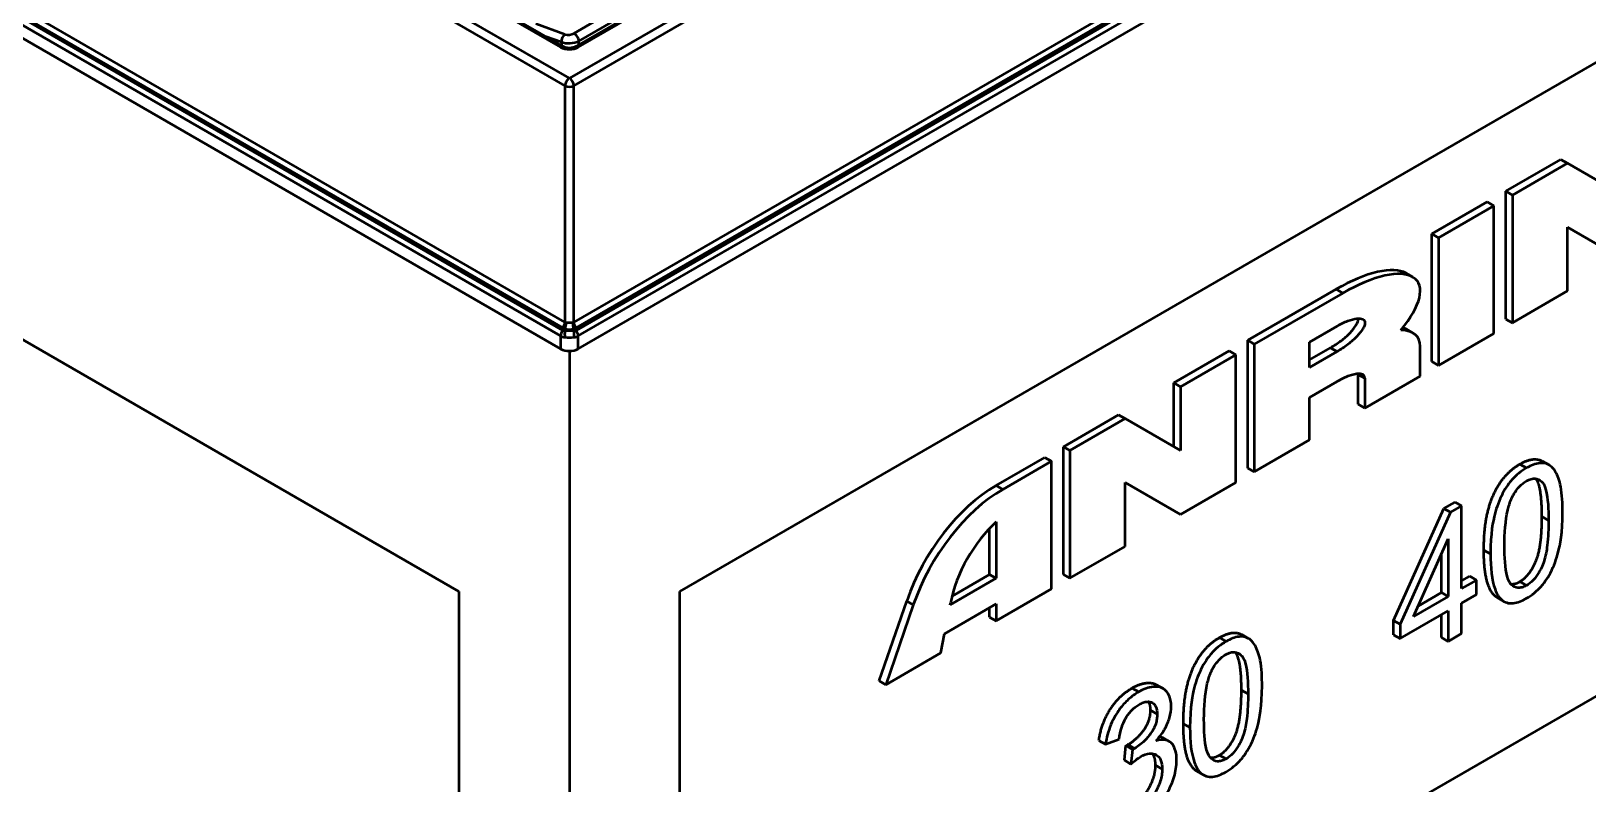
# Model space of a CAD drawing. Header units: millimetres. Extents: x 0 to 1485, y 0 to 1050.
# Drawn here: x 1243.5 to 1367.9, y 237.9 to 298 of the extents above; entities that cross this region are included whole.
import ezdxf

# ---------------------------------------------------------------- set-up
doc = ezdxf.new("R2010")
doc.units = ezdxf.units.MM
doc.header["$LTSCALE"] = 2.5
doc.layers.add('Sichtbare Kanten(DIN)', color=7, linetype='Continuous', lineweight=50)
doc.layers.add('Sichtbare tangentiale Kanten(DIN)', color=7, linetype='Continuous', lineweight=50)

msp = doc.modelspace()

# ---------------------------------------------------------------- linework, layer by layer
at = {"layer": 'Sichtbare Kanten(DIN)'}
for p, q in [((1286.036, 296.787), (1185.661, 354.738)), ((1387.323, 354.738), (1286.948, 296.787)), ((1179.011, 334.301), (1285.785, 272.655)), ((1287.199, 272.655), (1393.973, 334.301)), ((1189.265, 304.294), (1277.653, 253.263)), ((1295.331, 253.263), (1383.719, 304.294)), ((1361.328, 285.243), (1365.747, 287.794)), ((1366.277, 287.488), (1361.858, 284.937)), ((1365.747, 287.794), (1366.277, 287.488)), ((1370.697, 284.937), (1366.277, 287.488)), ((1361.328, 275.037), (1361.328, 285.243)), ((1361.328, 285.243), (1361.858, 284.937)), ((1361.858, 284.937), (1361.858, 274.73)), ((1355.435, 281.841), (1359.854, 284.392)), ((1360.385, 284.086), (1355.965, 281.535)), ((1359.854, 284.392), (1360.385, 284.086)), ((1360.385, 273.88), (1360.385, 284.086)), ((1355.435, 271.635), (1355.435, 281.841)), ((1355.435, 281.841), (1355.965, 281.535)), ((1355.965, 281.535), (1355.965, 271.328)), ((1366.277, 282.385), (1370.697, 279.834)), ((1366.277, 277.282), (1366.277, 282.385)), ((1353.361, 278.704), (1353.891, 278.398)), ((1340.704, 273.336), (1347.775, 277.418)), ((1348.305, 277.112), (1341.234, 273.029)), ((1361.858, 274.73), (1366.277, 277.282)), ((1361.328, 275.037), (1361.858, 274.73)), ((1345.653, 273.199), (1347.863, 274.475)), ((1353.391, 274.217), (1353.921, 273.911)), ((1355.965, 271.328), (1360.385, 273.88)), ((1340.704, 263.129), (1340.704, 273.336)), ((1340.704, 273.336), (1341.234, 273.029)), ((1341.234, 273.029), (1341.234, 262.823)), ((1345.653, 271.158), (1345.653, 273.199)), ((1345.653, 271.771), (1347.333, 272.74)), ((1354.492, 270.478), (1354.492, 272.859)), ((1286.492, 272.486), (1286.492, 128.135)), ((1334.811, 269.933), (1339.23, 272.485)), ((1339.761, 272.179), (1335.341, 269.627)), ((1339.23, 272.485), (1339.761, 272.179)), ((1339.761, 261.973), (1339.761, 272.179)), ((1347.863, 272.434), (1345.653, 271.158)), ((1355.435, 271.635), (1355.965, 271.328)), ((1345.653, 268.777), (1347.863, 270.053)), ((1349.542, 268.232), (1349.542, 270.614)), ((1350.073, 267.926), (1354.492, 270.478)), ((1350.073, 270.308), (1350.073, 267.926)), ((1334.811, 264.83), (1334.811, 269.933)), ((1334.811, 269.933), (1335.341, 269.627)), ((1335.341, 269.627), (1335.341, 264.524)), ((1345.653, 265.375), (1345.653, 268.777)), ((1349.542, 268.232), (1350.073, 267.926)), ((1325.972, 264.83), (1330.392, 267.382)), ((1330.922, 267.076), (1326.503, 264.524)), ((1330.392, 267.382), (1330.922, 267.076)), ((1335.341, 264.524), (1330.922, 267.076)), ((1341.234, 262.823), (1345.653, 265.375)), ((1320.601, 261.729), (1324.499, 263.98)), ((1324.499, 263.98), (1325.029, 263.674)), ((1325.972, 254.624), (1325.972, 264.83)), ((1325.972, 264.83), (1326.503, 264.524)), ((1326.503, 264.524), (1326.503, 254.318)), ((1325.029, 263.674), (1321.132, 261.423)), ((1325.029, 253.467), (1325.029, 263.674)), ((1340.704, 263.129), (1341.234, 262.823)), ((1364.261, 263.682), (1364.791, 263.376)), ((1330.922, 261.973), (1335.341, 259.421)), ((1330.922, 256.87), (1330.922, 261.973)), ((1335.341, 259.421), (1339.761, 261.973)), ((1356.388, 259.898), (1357.277, 260.412)), ((1357.807, 260.105), (1356.918, 259.592)), ((1357.277, 260.412), (1357.807, 260.105)), ((1357.807, 253.493), (1357.807, 260.105)), ((1320.61, 258.839), (1320.61, 254.318)), ((1352.359, 250.96), (1356.388, 259.898)), ((1356.918, 259.592), (1352.889, 250.654)), ((1356.388, 259.898), (1356.918, 259.592)), ((1320.08, 254.624), (1320.08, 258.319)), ((1326.503, 254.318), (1330.922, 256.87)), ((1353.954, 251.268), (1356.723, 257.472)), ((1356.723, 257.472), (1356.723, 252.867)), ((1356.192, 253.173), (1356.192, 256.284)), ((1320.61, 254.318), (1316.927, 252.192)), ((1317.077, 252.891), (1320.08, 254.624)), ((1320.08, 254.624), (1320.61, 254.318)), ((1325.972, 254.624), (1326.503, 254.318)), ((1357.807, 254.106), (1358.469, 254.488)), ((1359, 254.182), (1357.807, 253.493)), ((1358.469, 254.488), (1359, 254.182)), ((1359, 253.03), (1359, 254.182)), ((1277.653, 253.263), (1277.653, 194.476)), ((1295.331, 194.476), (1295.331, 253.263)), ((1320.61, 250.916), (1325.029, 253.467)), ((1356.723, 252.867), (1353.954, 251.268)), ((1354.322, 252.093), (1356.192, 253.173)), ((1356.192, 253.173), (1356.723, 252.867)), ((1357.807, 252.342), (1359, 253.03)), ((1360.646, 252.785), (1361.177, 252.478)), ((1311.241, 246.119), (1313.451, 252.498)), ((1313.981, 252.192), (1311.771, 245.813)), ((1316.485, 249.895), (1320.61, 252.277)), ((1316.927, 252.192), (1316.958, 252.352)), ((1320.08, 251.222), (1320.08, 251.971)), ((1320.61, 252.277), (1320.61, 250.916)), ((1352.889, 249.502), (1356.723, 251.716)), ((1356.192, 249.579), (1356.192, 251.409)), ((1356.723, 251.716), (1356.723, 249.273)), ((1357.807, 249.899), (1357.807, 252.342)), ((1320.08, 251.222), (1320.61, 250.916)), ((1352.359, 250.96), (1352.889, 250.654)), ((1352.359, 249.809), (1352.359, 250.96)), ((1352.889, 250.654), (1352.889, 249.502)), ((1376.648, 249.589), (1295.331, 202.641)), ((1316.191, 248.364), (1316.485, 249.895)), ((1340.244, 249.816), (1340.774, 249.51)), ((1352.359, 249.809), (1352.889, 249.502)), ((1356.192, 249.579), (1356.723, 249.273)), ((1356.723, 249.273), (1357.807, 249.899)), ((1311.771, 245.813), (1316.191, 248.364)), ((1311.241, 246.119), (1311.771, 245.813)), ((1333.421, 245.811), (1333.951, 245.505)), ((1329.344, 241.066), (1330.428, 241.467)), ((1333.889, 241.595), (1334.42, 241.288)), ((1328.813, 241.372), (1329.344, 241.066)), ((1330.848, 239.785), (1330.963, 240.948)), ((1330.963, 240.948), (1331.493, 240.642)), ((1331.493, 240.642), (1331.378, 239.479)), ((1330.848, 239.785), (1331.378, 239.479)), ((1336.629, 238.918), (1337.16, 238.612))]:
    msp.add_line(p, q, dxfattribs=at)
for centre, major_axis, ratio, start_param, end_param in [((1347.775, 274.016), (5.953, 4.364), 0.3863409, 0.1684281, 1.2948052), ((1348.305, 273.71), (5.953, 4.364), 0.3863409, 5.2867998, 7.5779906), ((1347.863, 269.032), (6.418, 4.557), 0.3639964, 6.0302896, 6.725203), ((1347.333, 269.338), (6.418, 4.557), 0.3639964, 0.1653287, 0.2593973), ((1286.492, 273.064), (1, 0), 0.5780539, 3.9275998, 5.4971782), ((1347.863, 269.032), (2.155, 1.469), 0.3314333, 6.0609757, 7.631772), ((1347.333, 269.338), (2.155, 1.469), 0.3314333, 6.0609757, 6.1124683), ((1320.601, 252.498), (5.653, 9.792), 0.5773503, 0.7853982, 1.8925469), ((1321.132, 252.192), (-5.653, -9.792), 0.5773503, 3.9269908, 5.0341395), ((1322.083, 253.831), (3.736, 6.47), 0.5773503, 1.0679932, 2.1112158)]:
    msp.add_ellipse(centre, major_axis=major_axis, ratio=ratio, start_param=start_param, end_param=end_param, dxfattribs=at)
for points, degree, knots in [([(1286.948, 296.787), (1286.925, 296.774), (1286.896, 296.76), (1286.824, 296.732), (1286.781, 296.72), (1286.684, 296.699), (1286.63, 296.691), (1286.516, 296.684), (1286.457, 296.684), (1286.342, 296.693), (1286.286, 296.701), (1286.186, 296.724), (1286.141, 296.739), (1286.078, 296.765), (1286.055, 296.776), (1286.036, 296.787)], 3, [-0.7840286, -0.7840286, -0.7840286, -0.7840286, -0.5776423, -0.5776423, -0.354115, -0.354115, -0.1155498, -0.1155498, 0.1315724, 0.1315724, 0.37839, 0.37839, 0.6156158, 0.6156158, 0.7840286, 0.7840286, 0.7840286, 0.7840286]), ([(1347.333, 272.74), (1347.622, 272.907), (1348.2, 273.294), (1348.936, 273.946), (1349.345, 274.465), (1349.514, 274.82), (1349.546, 274.989), (1349.541, 275.071), (1349.54, 275.087)], 3, [-1.5707963, -1.5707963, -1.5707963, -1.5707963, -1.1780972, -0.7853982, -0.3926991, -0.1963495, 0, 0.0514207, 0.0514207, 0.0514207, 0.0514207]), ([(1347.863, 274.475), (1348.152, 274.642), (1348.731, 274.923), (1349.466, 275.121), (1349.876, 275.074), (1350.044, 274.914), (1350.087, 274.739), (1350.044, 274.514), (1349.876, 274.159), (1349.466, 273.64), (1348.731, 272.988), (1348.152, 272.601), (1347.863, 272.434)], 3, [-1.5707963, -1.5707963, -1.5707963, -1.5707963, -1.1780972, -0.7853982, -0.3926991, -0.1963495, 0, 0.1963495, 0.3926991, 0.7853982, 1.1780972, 1.5707963, 1.5707963, 1.5707963, 1.5707963]), ([(1362.464, 263.445), (1363.172, 263.854), (1364.017, 263.823), (1364.261, 263.682)], 2, [0, 0, 0, 1, 1.5681818, 1.5681818, 1.5681818]), ([(1362.995, 263.139), (1362.781, 263.016), (1362.567, 262.87), (1362.165, 262.54), (1361.979, 262.362), (1361.651, 261.987), (1361.371, 261.642), (1360.8, 260.561), (1360.598, 259.997), (1360.313, 258.901), (1360.111, 257.917), (1360.111, 256.263)], 3, [-6.7236574, -6.7236574, -6.7236574, -6.7236574, -5.1443078, -5.1443078, -3.6918684, -3.6918684, -2.4488644, -2.4488644, -1.2158725, -1.2158725, 0, 0, 0, 0]), ([(1365.871, 259.588), (1365.871, 260.265), (1365.842, 261.037), (1365.631, 262.142), (1365.474, 262.536), (1365.115, 263.161), (1364.909, 263.312), (1364.558, 263.505), (1364.31, 263.55), (1363.705, 263.486), (1363.352, 263.345), (1362.995, 263.139)], 3, [-0.99242927, -0.99242927, -0.99242927, -0.99242927, -0.84276815, -0.84276815, -0.71776717, -0.71776717, -0.55450204, -0.55450204, -0.30302839, -0.30302839, 0, 0, 0, 0]), ([(1361.789, 260.677), (1361.872, 260.862), (1361.968, 261.042), (1362.182, 261.373), (1362.297, 261.52), (1362.6, 261.84), (1362.788, 261.985), (1362.981, 262.097)], 3, [-0.40108386, -0.40108386, -0.40108386, -0.40108386, -0.27845851, -0.27845851, -0.1636678, -0.1636678, 0, 0, 0, 0]), ([(1362.981, 262.097), (1363.105, 262.168), (1363.227, 262.222), (1363.464, 262.287), (1363.576, 262.298), (1363.88, 262.272), (1364.047, 262.183), (1364.294, 261.955), (1364.43, 261.792), (1364.707, 260.736), (1364.753, 259.822), (1364.753, 258.942)], 3, [-2.2962354, -2.2962354, -2.2962354, -2.2962354, -1.9827084, -1.9827084, -1.6747793, -1.6747793, -1.0932984, -1.0932984, -0.6465309, -0.6465309, 0, 0, 0, 0]), ([(1361.23, 256.908), (1361.23, 257.933), (1361.299, 258.939), (1361.565, 260.072), (1361.658, 260.384), (1361.789, 260.677)], 3, [-0.75531645, -0.75531645, -0.75531645, -0.75531645, -0.1943988, -0.1943988, 0, 0, 0, 0]), ([(1362.995, 252.723), (1363.207, 252.846), (1363.419, 252.99), (1363.819, 253.319), (1364.004, 253.497), (1364.329, 253.87), (1364.614, 254.22), (1365.188, 255.307), (1365.388, 255.868), (1365.675, 256.977), (1365.871, 257.961), (1365.871, 259.588)], 3, [-6.5251583, -6.5251583, -6.5251583, -6.5251583, -4.9922727, -4.9922727, -3.5764404, -3.5764404, -2.3721518, -2.3721518, -1.195554, -1.195554, 0, 0, 0, 0]), ([(1364.753, 258.942), (1364.753, 258.322), (1364.73, 257.614), (1364.597, 256.531), (1364.519, 256.095), (1364.273, 255.315), (1364.086, 254.968), (1363.837, 254.553), (1363.689, 254.35), (1363.354, 253.995), (1363.177, 253.855), (1362.995, 253.75)], 3, [-0.80056853, -0.80056853, -0.80056853, -0.80056853, -0.58336194, -0.58336194, -0.44547802, -0.44547802, -0.30828923, -0.30828923, -0.15495937, -0.15495937, 0, 0, 0, 0]), ([(1362.995, 253.75), (1362.872, 253.679), (1362.752, 253.626), (1362.517, 253.562), (1362.407, 253.551), (1362.104, 253.577), (1361.937, 253.667), (1361.688, 253.895), (1361.553, 254.058), (1361.275, 255.115), (1361.23, 256.028), (1361.23, 256.908)], 3, [-2.2819507, -2.2819507, -2.2819507, -2.2819507, -1.9744447, -1.9744447, -1.6717721, -1.6717721, -1.0932232, -1.0932232, -0.6465309, -0.6465309, 0, 0, 0, 0]), ([(1360.111, 256.263), (1360.111, 255.195), (1360.202, 254.175), (1360.594, 253.109), (1360.759, 252.816), (1360.987, 252.614)], 3, [-1.0066552, -1.0066552, -1.0066552, -1.0066552, -0.3123272, -0.3123272, 0, 0, 0, 0]), ([(1360.987, 252.614), (1361.113, 252.505), (1361.255, 252.423), (1361.572, 252.328), (1361.741, 252.314), (1362.263, 252.365), (1362.627, 252.511), (1362.995, 252.723)], 3, [-0.6499188, -0.6499188, -0.6499188, -0.6499188, -0.47894082, -0.47894082, -0.31215135, -0.31215135, 0, 0, 0, 0]), ([(1338.978, 249.273), (1338.764, 249.15), (1338.55, 249.004), (1338.148, 248.674), (1337.962, 248.496), (1337.634, 248.121), (1337.354, 247.775), (1336.783, 246.694), (1336.581, 246.131), (1336.296, 245.035), (1336.094, 244.051), (1336.094, 242.396)], 3, [-6.7236574, -6.7236574, -6.7236574, -6.7236574, -5.1443078, -5.1443078, -3.6918684, -3.6918684, -2.4488644, -2.4488644, -1.2158725, -1.2158725, 0, 0, 0, 0]), ([(1338.447, 249.579), (1339.155, 249.988), (1340, 249.957), (1340.244, 249.816)], 2, [0, 0, 0, 1, 1.5681818, 1.5681818, 1.5681818]), ([(1341.854, 245.722), (1341.854, 246.399), (1341.825, 247.171), (1341.614, 248.275), (1341.457, 248.67), (1341.098, 249.294), (1340.892, 249.446), (1340.541, 249.638), (1340.293, 249.683), (1339.688, 249.62), (1339.335, 249.479), (1338.978, 249.273)], 3, [-0.99242927, -0.99242927, -0.99242927, -0.99242927, -0.84276815, -0.84276815, -0.71776717, -0.71776717, -0.55450204, -0.55450204, -0.30302839, -0.30302839, 0, 0, 0, 0]), ([(1337.772, 246.811), (1337.855, 246.995), (1337.95, 247.176), (1338.165, 247.507), (1338.279, 247.654), (1338.583, 247.974), (1338.771, 248.119), (1338.964, 248.231)], 3, [-0.40108386, -0.40108386, -0.40108386, -0.40108386, -0.27845851, -0.27845851, -0.1636678, -0.1636678, 0, 0, 0, 0]), ([(1338.964, 248.231), (1339.088, 248.302), (1339.21, 248.356), (1339.447, 248.421), (1339.559, 248.432), (1339.863, 248.406), (1340.03, 248.317), (1340.277, 248.089), (1340.413, 247.926), (1340.69, 246.869), (1340.736, 245.956), (1340.736, 245.076)], 3, [-2.2962354, -2.2962354, -2.2962354, -2.2962354, -1.9827084, -1.9827084, -1.6747793, -1.6747793, -1.0932984, -1.0932984, -0.6465309, -0.6465309, 0, 0, 0, 0]), ([(1337.212, 243.042), (1337.212, 244.066), (1337.282, 245.073), (1337.548, 246.205), (1337.641, 246.518), (1337.772, 246.811)], 3, [-0.75531645, -0.75531645, -0.75531645, -0.75531645, -0.1943988, -0.1943988, 0, 0, 0, 0]), ([(1332.005, 245.247), (1331.718, 245.082), (1331.432, 244.878), (1330.899, 244.392), (1330.66, 244.124), (1330.26, 243.573), (1330.001, 243.178), (1329.551, 242.103), (1329.418, 241.574), (1329.344, 241.066)], 3, [-1.6290654, -1.6290654, -1.6290654, -1.6290654, -1.1537574, -1.1537574, -0.7097736, -0.7097736, -0.3477501, -0.3477501, 0, 0, 0, 0]), ([(1331.475, 245.553), (1332.195, 245.97), (1333.162, 245.96), (1333.421, 245.811)], 2, [0, 0, 0, 1, 1.5855263, 1.5855263, 1.5855263]), ([(1334.592, 244.096), (1334.592, 244.265), (1334.577, 244.423), (1334.518, 244.72), (1334.474, 244.854), (1334.33, 245.156), (1334.191, 245.365), (1333.715, 245.643), (1333.43, 245.677), (1332.779, 245.614), (1332.398, 245.474), (1332.005, 245.247)], 3, [-1.2055353, -1.2055353, -1.2055353, -1.2055353, -1.0312316, -1.0312316, -0.8566281, -0.8566281, -0.5982468, -0.5982468, -0.3338593, -0.3338593, 0, 0, 0, 0]), ([(1338.978, 238.857), (1339.19, 238.979), (1339.402, 239.124), (1339.802, 239.453), (1339.987, 239.631), (1340.312, 240.004), (1340.597, 240.354), (1341.17, 241.44), (1341.371, 242.001), (1341.657, 243.111), (1341.854, 244.095), (1341.854, 245.722)], 3, [-6.5251583, -6.5251583, -6.5251583, -6.5251583, -4.9922727, -4.9922727, -3.5764404, -3.5764404, -2.3721518, -2.3721518, -1.195554, -1.195554, 0, 0, 0, 0]), ([(1330.428, 241.467), (1330.466, 241.774), (1330.53, 242.101), (1330.715, 242.664), (1330.817, 242.902), (1331.042, 243.287), (1331.189, 243.514), (1331.603, 243.949), (1331.812, 244.109), (1332.025, 244.232)], 3, [-1.050187, -1.050187, -1.050187, -1.050187, -0.6650681, -0.6650681, -0.3794634, -0.3794634, -0.1808535, -0.1808535, 0, 0, 0, 0]), ([(1332.025, 244.232), (1332.138, 244.297), (1332.25, 244.352), (1332.464, 244.429), (1332.564, 244.453), (1332.821, 244.475), (1332.967, 244.447), (1333.215, 244.297), (1333.307, 244.193), (1333.443, 243.89), (1333.473, 243.693), (1333.473, 243.474)], 3, [-0.6599653, -0.6599653, -0.6599653, -0.6599653, -0.55755959, -0.55755959, -0.46223258, -0.46223258, -0.30283951, -0.30283951, -0.16110228, -0.16110228, 0, 0, 0, 0]), ([(1333.372, 241.323), (1333.617, 241.593), (1333.846, 241.892), (1334.251, 242.587), (1334.373, 242.91), (1334.546, 243.49), (1334.592, 243.801), (1334.592, 244.096)], 3, [-0.52964755, -0.52964755, -0.52964755, -0.52964755, -0.38169172, -0.38169172, -0.21666995, -0.21666995, 0, 0, 0, 0]), ([(1340.736, 245.076), (1340.736, 244.455), (1340.713, 243.748), (1340.58, 242.665), (1340.502, 242.228), (1340.256, 241.449), (1340.069, 241.102), (1339.82, 240.687), (1339.672, 240.484), (1339.337, 240.129), (1339.16, 239.989), (1338.978, 239.884)], 3, [-0.80056853, -0.80056853, -0.80056853, -0.80056853, -0.58336194, -0.58336194, -0.44547802, -0.44547802, -0.30828923, -0.30828923, -0.15495937, -0.15495937, 0, 0, 0, 0]), ([(1333.473, 243.474), (1333.473, 243.347), (1333.465, 243.215), (1333.424, 242.953), (1333.395, 242.826), (1333.29, 242.499), (1333.202, 242.308), (1332.91, 241.826), (1332.686, 241.576), (1332.272, 241.138), (1331.975, 240.905), (1331.668, 240.728)], 3, [-0.5575569, -0.5575569, -0.5575569, -0.5575569, -0.50397149, -0.50397149, -0.45492032, -0.45492032, -0.38016629, -0.38016629, -0.26029044, -0.26029044, 0, 0, 0, 0]), ([(1338.978, 239.884), (1338.855, 239.813), (1338.735, 239.76), (1338.5, 239.696), (1338.39, 239.685), (1338.087, 239.711), (1337.92, 239.8), (1337.671, 240.029), (1337.535, 240.192), (1337.258, 241.249), (1337.212, 242.162), (1337.212, 243.042)], 3, [-2.2819507, -2.2819507, -2.2819507, -2.2819507, -1.9744447, -1.9744447, -1.6717721, -1.6717721, -1.0932232, -1.0932232, -0.6465309, -0.6465309, 0, 0, 0, 0]), ([(1335.023, 239.763), (1335.023, 240.035), (1334.998, 240.294), (1334.884, 240.733), (1334.801, 240.913), (1334.573, 241.197), (1334.411, 241.329), (1333.934, 241.443), (1333.66, 241.412), (1333.372, 241.323)], 3, [-1.02328, -1.02328, -1.02328, -1.02328, -0.7479656, -0.7479656, -0.4960514, -0.4960514, -0.2507017, -0.2507017, 0, 0, 0, 0]), ([(1336.094, 242.396), (1336.094, 241.329), (1336.184, 240.309), (1336.577, 239.243), (1336.742, 238.95), (1336.97, 238.748)], 3, [-1.0066552, -1.0066552, -1.0066552, -1.0066552, -0.3123272, -0.3123272, 0, 0, 0, 0]), ([(1331.668, 240.728), (1331.644, 240.714), (1331.617, 240.7), (1331.561, 240.673), (1331.526, 240.657), (1331.493, 240.642)], 3, [-0.04804975, -0.04804975, -0.04804975, -0.04804975, -0.028037566, -0.028037566, 0, 0, 0, 0]), ([(1332.14, 240.059), (1332.39, 240.203), (1332.637, 240.299), (1333.063, 240.338), (1333.239, 240.302), (1333.546, 240.118), (1333.661, 239.988), (1333.833, 239.605), (1333.871, 239.353), (1333.871, 239.075)], 3, [-0.8046843, -0.8046843, -0.8046843, -0.8046843, -0.5760557, -0.5760557, -0.38278898, -0.38278898, -0.20472201, -0.20472201, 0, 0, 0, 0]), ([(1331.378, 239.479), (1331.515, 239.6), (1331.658, 239.72), (1331.909, 239.911), (1332.027, 239.994), (1332.14, 240.059)], 3, [-0.21576867, -0.21576867, -0.21576867, -0.21576867, -0.09567781, -0.09567781, 0, 0, 0, 0]), ([(1332.045, 234.854), (1332.276, 234.988), (1332.506, 235.143), (1332.945, 235.495), (1333.152, 235.686), (1333.744, 236.326), (1334.048, 236.779), (1334.51, 237.602), (1334.696, 238.024), (1334.962, 238.915), (1335.023, 239.351), (1335.023, 239.763)], 3, [-1.1643179, -1.1643179, -1.1643179, -1.1643179, -1.0123083, -1.0123083, -0.8695377, -0.8695377, -0.5866862, -0.5866862, -0.3031069, -0.3031069, 0, 0, 0, 0]), ([(1333.871, 239.075), (1333.871, 238.92), (1333.859, 238.76), (1333.809, 238.436), (1333.773, 238.275), (1333.616, 237.763), (1333.463, 237.453), (1333.152, 236.926), (1332.97, 236.677), (1332.537, 236.22), (1332.297, 236.035), (1332.052, 235.893)], 3, [-0.74675272, -0.74675272, -0.74675272, -0.74675272, -0.65895929, -0.65895929, -0.57542101, -0.57542101, -0.39793573, -0.39793573, -0.2082803, -0.2082803, 0, 0, 0, 0]), ([(1336.97, 238.748), (1337.096, 238.639), (1337.238, 238.557), (1337.555, 238.462), (1337.724, 238.447), (1338.246, 238.499), (1338.61, 238.644), (1338.978, 238.857)], 3, [-0.6499188, -0.6499188, -0.6499188, -0.6499188, -0.47894082, -0.47894082, -0.31215135, -0.31215135, 0, 0, 0, 0])]:
    msp.add_open_spline(points, degree=degree, knots=knots, dxfattribs=at)
for points in [[(1359.581, 256.569), (1359.581, 258.381), (1360.228, 260.964), (1361.494, 262.885), (1362.464, 263.445)], [(1364.223, 259.249), (1364.223, 261.722), (1363.733, 262.283)], [(1362.464, 254.056), (1363.205, 254.484), (1364.223, 256.736), (1364.223, 259.249)], [(1360.457, 252.92), (1359.581, 253.698), (1359.581, 256.569)], [(1361.72, 253.873), (1362.057, 253.821), (1362.464, 254.056)], [(1360.646, 252.785), (1360.547, 252.842), (1360.457, 252.92)], [(1335.564, 242.702), (1335.564, 244.515), (1336.211, 247.098), (1337.477, 249.019), (1338.447, 249.579)], [(1340.206, 245.382), (1340.206, 247.855), (1339.716, 248.417)], [(1328.813, 241.372), (1329.016, 242.749), (1330.424, 244.947), (1331.475, 245.553)], [(1338.447, 240.19), (1339.188, 240.618), (1340.206, 242.87), (1340.206, 245.382)], [(1332.943, 243.78), (1332.943, 244.215), (1332.783, 244.463)], [(1331.138, 241.034), (1331.832, 241.434), (1332.943, 242.916), (1332.943, 243.78)], [(1336.44, 239.054), (1335.564, 239.832), (1335.564, 242.702)], [(1333.675, 241.684), (1333.789, 241.652), (1333.889, 241.595)], [(1330.963, 240.948), (1331.077, 240.999), (1331.138, 241.034)], [(1333.341, 239.381), (1333.341, 239.997), (1333.092, 240.315)], [(1337.703, 240.006), (1338.04, 239.954), (1338.447, 240.19)], [(1331.522, 236.199), (1332.29, 236.642), (1333.341, 238.478), (1333.341, 239.381)], [(1336.629, 238.918), (1336.53, 238.976), (1336.44, 239.054)]]:
    msp.add_open_spline(points, degree=2, dxfattribs=at)
at = {"layer": 'Sichtbare tangentiale Kanten(DIN)'}
for p, q in [((1286.492, 294.278), (1181.109, 355.121)), ((1185.411, 354.714), (1285.786, 296.762)), ((1391.875, 355.121), (1286.492, 294.278)), ((1287.198, 296.762), (1387.573, 354.714)), ((1180.756, 354.523), (1286.139, 293.68)), ((1286.845, 293.68), (1392.229, 354.523)), ((1287.258, 297.253), (1385.248, 353.827)), ((1286.139, 274.777), (1179.651, 336.257)), ((1393.333, 336.257), (1286.845, 274.777)), ((1179.072, 335.299), (1285.785, 273.688)), ((1285.962, 274.13), (1179.248, 335.741)), ((1179.474, 335.816), (1285.962, 274.335)), ((1287.022, 274.335), (1393.51, 335.816)), ((1393.736, 335.741), (1287.022, 274.13)), ((1287.199, 273.688), (1393.912, 335.299)), ((1286.14, 297.781), (1283.813, 298.617)), ((1289.412, 299.34), (1286.845, 297.858)), ((1284.559, 297.64), (1285.85, 297.176)), ((1285.85, 297.176), (1285.85, 296.894)), ((1287.258, 296.966), (1287.258, 297.253)), ((1286.139, 293.68), (1286.139, 274.777)), ((1286.845, 274.777), (1286.845, 293.68)), ((1347.775, 277.418), (1348.305, 277.112)), ((1286.139, 274.267), (1286.139, 274.086)), ((1286.846, 274.086), (1286.846, 274.267)), ((1285.785, 273.688), (1285.785, 272.655)), ((1287.199, 272.655), (1287.199, 273.688)), ((1347.333, 272.74), (1347.863, 272.434)), ((1349.542, 270.614), (1350.073, 270.308)), ((1362.464, 263.445), (1362.995, 263.139)), ((1320.601, 261.729), (1321.132, 261.423)), ((1364.223, 259.249), (1364.753, 258.942)), ((1359.581, 256.569), (1360.111, 256.263)), ((1362.464, 254.056), (1362.995, 253.75)), ((1360.457, 252.92), (1360.987, 252.614)), ((1313.451, 252.498), (1313.981, 252.192)), ((1338.447, 249.579), (1338.978, 249.273)), ((1331.475, 245.553), (1332.005, 245.247)), ((1340.206, 245.382), (1340.736, 245.076)), ((1332.943, 243.78), (1333.473, 243.474)), ((1335.564, 242.702), (1336.094, 242.396)), ((1331.138, 241.034), (1331.668, 240.728)), ((1338.447, 240.19), (1338.978, 239.884)), ((1333.341, 239.381), (1333.871, 239.075)), ((1336.44, 239.054), (1336.97, 238.748))]:
    msp.add_line(p, q, dxfattribs=at)
for centre, major_axis, ratio, start_param, end_param in [((1286.202, 297.344), (-0.169, -0.471), 0.6599874, 3.8146377, 5.2994966), ((1286.493, 297.987), (-0.499, -0.07), 0.4648166, 0.7243705, 2.2875707), ((1286.906, 297.42), (-0.25, 0.433), 0.5773503, 4.0142573, 5.6723201), ((1285.786, 296.354), (0.25, 0.433), 0.5773503, 0, 0.7853982), ((1286.492, 297.172), (1, 0), 0.5789338, 3.9283603, 5.4964176), ((1286.554, 297.549), (-0.999, -0.07), 0.4705106, 0.7562305, 2.3194306), ((1287.198, 296.354), (-0.25, 0.433), 0.5773503, 5.4977871, 6.2831853), ((1286.492, 293.87), (-0.25, -0.433), 0.5773503, 3.9269908, 5.4628806), ((1286.492, 293.87), (0.5, 0), 0.5363736, 3.9275998, 5.4971782), ((1286.492, 293.87), (-0.25, 0.433), 0.5773503, 3.9618974, 5.4977871), ((1286.139, 273.878), (-0.25, -0.433), 0.5773503, 4.4505896, 5.4628806), ((1285.785, 274.587), (0.25, 0.433), 0.5773503, 4.4505896, 5.4628806), ((1286.669, 275.243), (-0.827, -0.815), 0.6908086, 0.1881755, 0.4139748), ((1286.315, 274.583), (-0.413, -0.407), 0.6908086, 0.1881755, 0.6115975), ((1286.315, 273.834), (0, -0.5), 0.4088928, 4.1851974, 5.2378431), ((1286.492, 275.494), (-0.328, -0.731), 0.5160377, 6.2147926, 6.4405919), ((1285.962, 274.518), (-0.112, -0.487), 0.5016196, 1.1473301, 2.1676543), ((1286.492, 273.834), (-1, 0), 0.2693254, 4.3510219, 5.0737561), ((1287.022, 274.518), (-0.112, 0.487), 0.5016196, 0.9739384, 1.9942625), ((1286.492, 275.494), (0.328, -0.731), 0.5160377, 6.1257787, 6.351578), ((1287.199, 274.587), (0.25, -0.433), 0.5773503, 3.9618974, 4.9741884), ((1286.315, 275.243), (0.827, -0.815), 0.6908086, 5.8692105, 6.0950098), ((1286.669, 274.583), (0.413, -0.407), 0.6908086, 5.6715878, 6.0950098), ((1286.669, 273.834), (0, -0.5), 0.4088928, 1.0453422, 2.0979879), ((1286.845, 273.878), (0.25, -0.433), 0.5773503, 0.8203047, 1.8325957), ((1286.492, 274.332), (0.971, 0.346), 0.6901531, 3.6863558, 4.1097778), ((1286.492, 273.834), (1, 0), 0.2677169, 4.3510219, 5.0737561), ((1286.492, 274.332), (0.971, -0.346), 0.6901531, 5.3150001, 5.7384222)]:
    msp.add_ellipse(centre, major_axis=major_axis, ratio=ratio, start_param=start_param, end_param=end_param, dxfattribs=at)
for points, knots in [([(1286.139, 274.267), (1286.218, 274.232), (1286.308, 274.211), (1286.495, 274.194), (1286.593, 274.198), (1286.741, 274.228), (1286.795, 274.244), (1286.846, 274.267)], [0, 0, 0, 0, 0.08459305, 0.08459305, 0.17048051, 0.17048051, 0.22416016, 0.22416016, 0.22416016, 0.22416016]), ([(1286.757, 274.746), (1286.72, 274.741), (1286.679, 274.739), (1286.568, 274.735), (1286.494, 274.735), (1286.354, 274.736), (1286.286, 274.738), (1286.227, 274.746)], [-0.22416016, -0.22416016, -0.22416016, -0.22416016, -0.17048051, -0.17048051, -0.08459305, -0.08459305, 0, 0, 0, 0])]:
    msp.add_open_spline(points, degree=3, knots=knots, dxfattribs=at)

doc.saveas('drawing.dxf')
